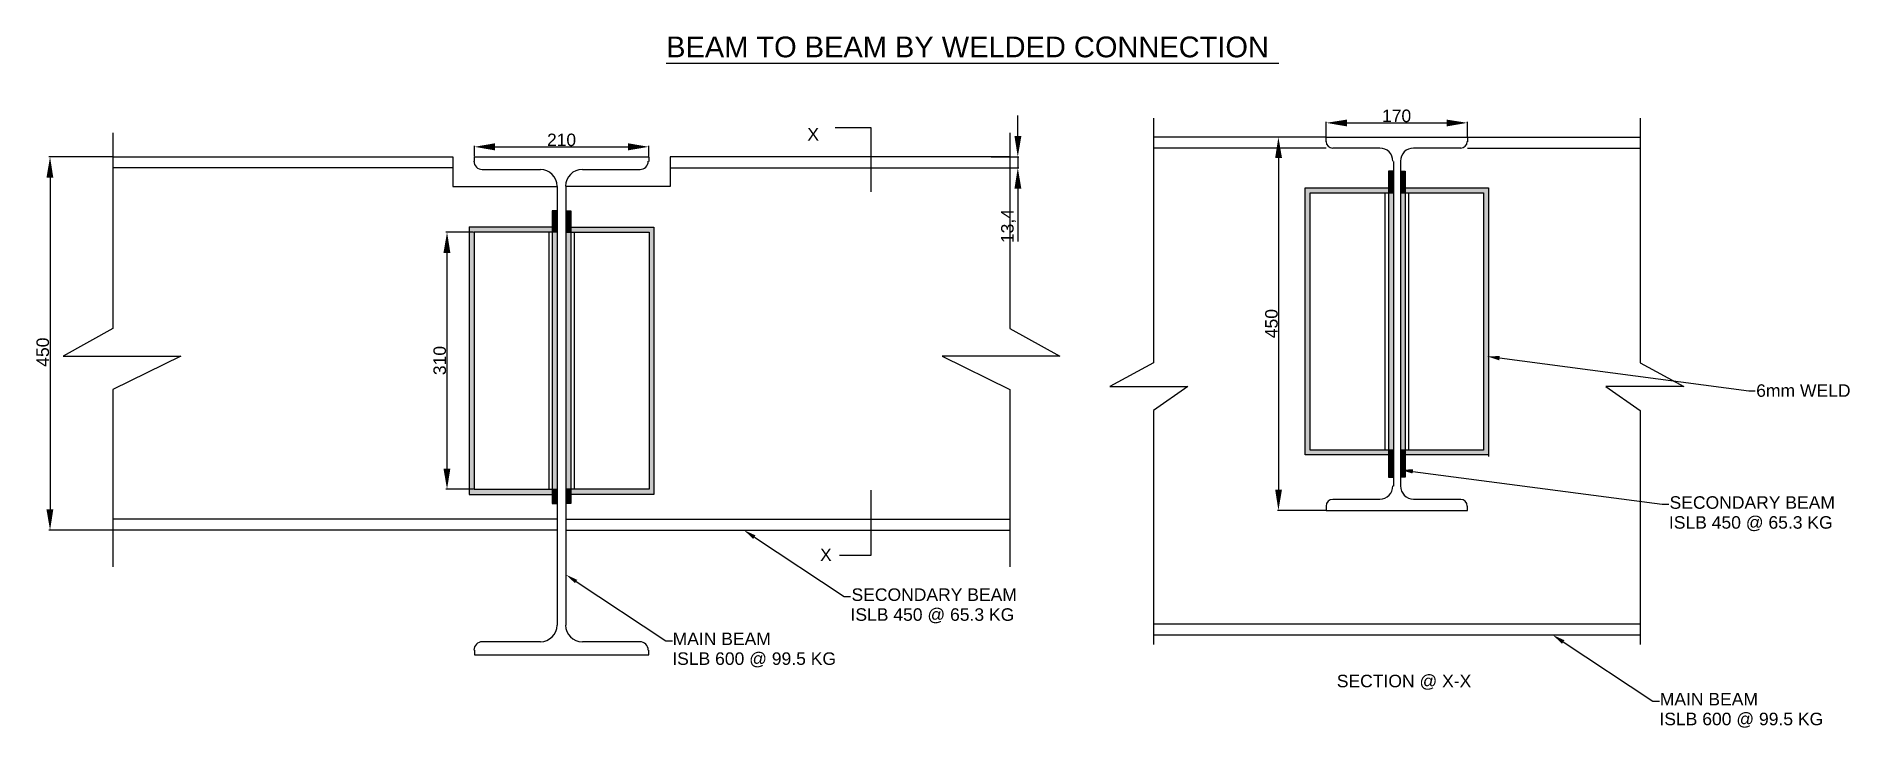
# Model space of a CAD drawing. Header units: millimetres. Extents: x 271 to 2455, y 674 to 1507.
import ezdxf

# ---------------------------------------------------------------- set-up
doc = ezdxf.new("R2010")
doc.units = ezdxf.units.MM
doc.layers.add('PDF_0', color=7, linetype='Continuous')
doc.layers.add('PDF_Text', color=7, linetype='Continuous')
doc.styles.add('PDF Arial-BoldMT', font='arial.ttf')
doc.styles.add('PDF ArialMT', font='arial.ttf')

msp = doc.modelspace()

# ---------------------------------------------------------------- linework, layer by layer
at = {"layer": 'PDF_0', "lineweight": 25}
for points in [[(1029.5, 1474.9), (1767, 1474.9)], [(1452.8, 1387), (1452.8, 1412)], [(1616.1, 1408.5), (1616.1, 1113.8), (1563.8, 1085.3), (1657.6, 1085.3), (1616.1, 1056.3), (1616.1, 774.5)], [(1824.1, 1386.2), (1824.1, 1404.2)], [(1849.1, 1403), (1969.1, 1403)], [(1994.1, 1386.2), (1994.1, 1404.2)], [(2202, 1408.5), (2202, 1113.8), (2254.8, 1085.3), (2161, 1085.3), (2202, 1056.3), (2202, 774.5)], [(363.1, 1390.9), (363.1, 1155.2), (303.3, 1122), (445.2, 1122), (363.1, 1081.7), (363.1, 867.9)], [(1233.1, 1397.2), (1275.7, 1397.2), (1275.7, 1319.8)], [(1443.4, 1390.9), (1443.4, 1155.2), (1503.6, 1122), (1361.7, 1122), (1443.4, 1081.7), (1443.4, 867.9)], [(1824.1, 1385.8), (1616.1, 1385.8)], [(1823.7, 1385.8), (1765.4, 1385.8)], [(1824.1, 1380.3), (1824.1, 1385.8), (1994.1, 1385.8), (1994.1, 1380.3)], [(1994.1, 1385.8), (2202, 1385.8)], [(362.3, 1362), (286.1, 1362)], [(363.1, 1362), (772.7, 1362), (772.7, 1326.4), (898.1, 1326.4), (898.1, 797.6)], [(798.5, 1362.8), (798.5, 1375.3)], [(798.5, 1356.5), (798.5, 1362), (1008.4, 1362), (1008.4, 1356.5)], [(823.5, 1374.1), (983.3, 1374.1)], [(1443.8, 1362), (1034.2, 1362), (1034.2, 1326.4), (908.7, 1326.4), (908.7, 797.6)], [(1008.4, 1362.8), (1008.4, 1375.3)], [(1420.7, 1362), (1453.9, 1362)], [(1452.8, 1362), (1452.8, 1348.7)], [(1824.1, 1372.5), (1616.1, 1372.5)], [(1766.6, 1360.8), (1766.6, 961)], [(1888.9, 1372.5), (1832.3, 1372.5)], [(1905, 1356.5), (1905, 965.3)], [(1913.6, 1356.5), (1913.6, 965.3)], [(1986.3, 1372.5), (1929.6, 1372.5)], [(1994.1, 1372.5), (2202, 1372.5)], [(287.6, 1337), (287.6, 937.1)], [(772.7, 1348.7), (363.1, 1348.7)], [(878.2, 1346.3), (808.2, 1346.3)], [(998.2, 1346.3), (928.6, 1346.3)], [(1034.2, 1348.7), (1443.8, 1348.7)], [(1420.7, 1348.7), (1453.9, 1348.7)], [(1905, 1344.8), (1899.1, 1344.8), (1899.1, 976.2), (1905, 976.2)], [(1913.6, 1344.8), (1919.4, 1344.8), (1919.4, 976.2), (1913.6, 976.2)], [(1452.8, 1323.7), (1452.8, 1260)], [(1905, 1002.8), (1799, 1002.8), (1799, 1324.5), (1905, 1324.5)], [(1905, 1008.7), (1804.9, 1008.7), (1804.9, 1318.6), (1905, 1318.6)], [(1894.8, 1318.6), (1894.8, 1008.7)], [(1913.6, 1324.5), (2019.5, 1324.5), (2019.5, 1000.8)], [(1913.6, 1318.6), (2013.6, 1318.6), (2013.6, 1008.7), (1913.6, 1008.7)], [(1923.3, 1318.6), (1923.3, 1008.7)], [(898.1, 1297.1), (892.3, 1297.1), (892.3, 944.2), (898.1, 944.2)], [(908.7, 1297.1), (914.6, 1297.1), (914.6, 944.2), (908.7, 944.2)], [(797.3, 1271.3), (764.1, 1271.3)], [(792.2, 1277.6), (792.2, 955.1), (898.1, 955.1)], [(898.1, 1277.2), (792.2, 1277.2)], [(898.1, 1271.3), (798.1, 1271.3), (798.1, 961.4), (898.1, 961.4)], [(888, 1271.3), (888, 961.4)], [(908.7, 1277.2), (1014.6, 1277.2), (1014.6, 955.1), (908.7, 955.1)], [(908.7, 1271.3), (1008.8, 1271.3), (1008.8, 961.4), (908.7, 961.4)], [(918.5, 1271.3), (918.5, 961.4)], [(765.6, 986.4), (765.6, 1246.3)], [(2032.8, 1119.7), (2332.9, 1080.2), (2340.8, 1080.2)], [(2019.5, 1002.8), (1913.6, 1002.8)], [(1928.4, 982.9), (2228.6, 943.4), (2236.8, 943.4)], [(797.3, 961.4), (764.1, 961.4)], [(1275.7, 960.2), (1275.7, 881.6), (1238.2, 881.6)], [(1824.1, 941), (1824.1, 936), (1994.1, 936), (1994.1, 941)], [(1888.9, 949.2), (1832.3, 949.2)], [(1986.3, 949.2), (1929.6, 949.2)], [(898.1, 925.4), (363.1, 925.4)], [(908.7, 925.4), (1443.8, 925.4)], [(1823.7, 936), (1765.4, 936)], [(362.7, 912.1), (286.1, 912.1)], [(898.1, 912.1), (363.1, 912.1)], [(908.7, 912.1), (1443.8, 912.1)], [(1135.8, 903.9), (1243.7, 832.4), (1251.5, 832.4)], [(921.2, 850.4), (1029.1, 778.8), (1036.9, 778.8)], [(1616.1, 799.2), (2202, 799.2)], [(798.5, 767.5), (798.5, 762), (1008.4, 762), (1008.4, 767.5)], [(878.2, 777.7), (808.2, 777.7)], [(998.2, 777.7), (928.6, 777.7)], [(1616.1, 785.9), (2202, 785.9)], [(2109.4, 777.7), (2217.3, 706.1), (2225.5, 706.1)]]:
    msp.add_lwpolyline(points, dxfattribs=at)
for centre, radius, start, end in [((1832, 1380.6), 8.01, 180, 270), ((1986, 1380.6), 8.01, 270, 360), ((808, 1356.8), 9.97, 180, 270), ((997.9, 1356.8), 9.97, 270, 360), ((1888.7, 1356.8), 15.8, 0, 90), ((1929.4, 1356.8), 15.8, 90, 180), ((877.9, 1326.7), 20.1, 0, 90), ((928.4, 1326.7), 20.1, 90, 180), ((1888.7, 965.5), 15.8, 270, 360), ((1929.4, 965.5), 15.8, 180, 270), ((1832, 941.3), 8.01, 90, 180), ((1986, 941.3), 8.01, 0, 90), ((877.9, 797.8), 20.1, 270, 360), ((928.4, 797.8), 20.1, 180, 270), ((808, 767.7), 9.97, 90, 180), ((997.9, 767.7), 9.97, 0, 90)]:
    msp.add_arc(centre, radius, start, end, dxfattribs=at)
at = {"layer": 'PDF_0', "transparency": 33554559}
for points in [[(1849.1, 1406.9), (1849.1, 1398.7), (1824.1, 1403)], [(1969.1, 1406.9), (1969.1, 1398.7), (1994.1, 1403)], [(823.5, 1378.4), (823.5, 1369.8), (798.5, 1374.1)], [(983.3, 1378.4), (983.3, 1369.8), (1008.4, 1374.1)], [(1448.8, 1387), (1457.1, 1387), (1452.8, 1362)], [(1762.7, 1360.8), (1770.9, 1360.8), (1766.6, 1385.8)], [(283.3, 1337), (291.5, 1337), (287.6, 1362)], [(1448.8, 1323.7), (1457.1, 1323.7), (1452.8, 1348.7)], [(1905, 1344.8), (1899.1, 1344.8), (1905, 1324.5)], [(1899.1, 1344.8), (1905, 1324.5), (1899.1, 1324.5)], [(1919.4, 1344.8), (1913.6, 1344.8), (1919.4, 1324.5)], [(1913.6, 1344.8), (1919.4, 1324.5), (1913.6, 1324.5)], [(1899.1, 1324.5), (1799, 1324.5), (1899.1, 1318.6)], [(1799, 1324.5), (1899.1, 1318.6), (1799, 1318.6)], [(1804.9, 1318.6), (1799, 1318.6), (1804.9, 1008.7)], [(1799, 1318.6), (1804.9, 1008.7), (1799, 1008.7)], [(1905, 1324.5), (1899.1, 1324.5), (1905, 1318.6)], [(1899.1, 1324.5), (1905, 1318.6), (1899.1, 1318.6)], [(1905, 1318.6), (1899.1, 1318.6), (1905, 1008.7)], [(1899.1, 1318.6), (1905, 1008.7), (1899.1, 1008.7)], [(1919.4, 1324.5), (1913.6, 1324.5), (1919.4, 1318.6)], [(1913.6, 1324.5), (1919.4, 1318.6), (1913.6, 1318.6)], [(1919.4, 1318.6), (1913.6, 1318.6), (1919.4, 1008.7)], [(1913.6, 1318.6), (1919.4, 1008.7), (1913.6, 1008.7)], [(2019.5, 1324.5), (1919.4, 1324.5), (2019.5, 1318.6)], [(1919.4, 1324.5), (2019.5, 1318.6), (1919.4, 1318.6)], [(2019.5, 1318.6), (2013.6, 1318.6), (2019.5, 1008.7)], [(2013.6, 1318.6), (2019.5, 1008.7), (2013.6, 1008.7)], [(898.1, 1297.1), (892.3, 1297.1), (898.1, 1277.2)], [(892.3, 1297.1), (898.1, 1277.2), (892.3, 1277.2)], [(914.6, 1297.1), (908.7, 1297.1), (914.6, 1277.2)], [(908.7, 1297.1), (914.6, 1277.2), (908.7, 1277.2)], [(761.3, 1246.3), (769.6, 1246.3), (765.6, 1271.3)], [(892.3, 1277.2), (792.2, 1277.2), (892.3, 1271.3)], [(792.2, 1277.2), (892.3, 1271.3), (792.2, 1271.3)], [(798.1, 1271.3), (792.2, 1271.3), (798.1, 961.4)], [(792.2, 1271.3), (798.1, 961.4), (792.2, 961.4)], [(898.1, 1277.2), (892.3, 1277.2), (898.1, 1271.3)], [(892.3, 1277.2), (898.1, 1271.3), (892.3, 1271.3)], [(898.1, 1271.3), (892.3, 1271.3), (898.1, 961.4)], [(892.3, 1271.3), (898.1, 961.4), (892.3, 961.4)], [(914.6, 1277.2), (908.7, 1277.2), (914.6, 1271.3)], [(908.7, 1277.2), (914.6, 1271.3), (908.7, 1271.3)], [(914.6, 1271.3), (908.7, 1271.3), (914.6, 961.4)], [(908.7, 1271.3), (914.6, 961.4), (908.7, 961.4)], [(1014.6, 1277.2), (914.6, 1277.2), (1014.6, 1271.3)], [(914.6, 1277.2), (1014.6, 1271.3), (914.6, 1271.3)], [(1014.6, 1271.3), (1008.8, 1271.3), (1014.6, 961.4)], [(1008.8, 1271.3), (1014.6, 961.4), (1008.8, 961.4)], [(2032.4, 1116.9), (2017.9, 1121.6), (2033.2, 1122)], [(1899.1, 1008.7), (1799, 1008.7), (1899.1, 1002.8)], [(1799, 1008.7), (1899.1, 1002.8), (1799, 1002.8)], [(1905, 1008.7), (1899.1, 1008.7), (1905, 1002.8)], [(1899.1, 1008.7), (1905, 1002.8), (1899.1, 1002.8)], [(1919.4, 1008.7), (1913.6, 1008.7), (1919.4, 1002.8)], [(1913.6, 1008.7), (1919.4, 1002.8), (1913.6, 1002.8)], [(2019.5, 1008.7), (1919.4, 1008.7), (2019.5, 1002.8)], [(1919.4, 1008.7), (2019.5, 1002.8), (1919.4, 1002.8)], [(761.3, 986.4), (769.6, 986.4), (765.6, 961.4)], [(1905, 1002.8), (1899.1, 1002.8), (1905, 976.2)], [(1899.1, 1002.8), (1905, 976.2), (1899.1, 976.2)], [(1919.4, 1002.8), (1913.6, 1002.8), (1919.4, 976.2)], [(1913.6, 1002.8), (1919.4, 976.2), (1913.6, 976.2)], [(1928, 980.5), (1913.6, 984.8), (1928.8, 985.6)], [(892.3, 961.4), (792.2, 961.4), (892.3, 955.1)], [(792.2, 961.4), (892.3, 955.1), (792.2, 955.1)], [(898.1, 961.4), (892.3, 961.4), (898.1, 955.1)], [(892.3, 961.4), (898.1, 955.1), (892.3, 955.1)], [(914.6, 961.4), (908.7, 961.4), (914.6, 955.1)], [(908.7, 961.4), (914.6, 955.1), (908.7, 955.1)], [(1014.6, 961.4), (914.6, 961.4), (1014.6, 955.1)], [(914.6, 961.4), (1014.6, 955.1), (914.6, 955.1)], [(1762.7, 961), (1770.9, 961), (1766.6, 936)], [(898.1, 955.1), (892.3, 955.1), (898.1, 944.2)], [(892.3, 955.1), (898.1, 944.2), (892.3, 944.2)], [(914.6, 955.1), (908.7, 955.1), (914.6, 944.2)], [(908.7, 955.1), (914.6, 944.2), (908.7, 944.2)], [(283.3, 937.1), (291.5, 937.1), (287.6, 912.1)], [(1134.2, 901.6), (1123.3, 912.1), (1137, 905.9)], [(919.6, 848.4), (908.7, 858.6), (922.4, 852.3)], [(2108.2, 775.3), (2096.9, 785.9), (2110.9, 779.6)]]:
    msp.add_solid(points, dxfattribs=at)

# ---------------------------------------------------------------- texts
at = {"layer": 'PDF_Text', "attachment_point": 4}
for s, insert, char_height, style in [('BEAM TO BEAM BY WELDED CONNECTION', (1029.4, 1494.3), 25.004, 'PDF Arial-BoldMT'), ('170', (1891.3, 1411.3), 15.09, 'PDF ArialMT'), ('210', (886, 1382.4), 15, 'PDF ArialMT'), ('X', (1199.4, 1389.1), 15.1, 'PDF ArialMT'), ('6mm WELD', (2341.9, 1080.3), 15.09, 'PDF ArialMT'), ('SECONDARY BEAM', (2237.6, 945.4), 15.09, 'PDF ArialMT'), ('ISLB 450 @ 65.3 KG', (2236.8, 920), 15.09, 'PDF ArialMT'), ('X', (1214.7, 882.5), 15.1, 'PDF ArialMT'), ('SECONDARY BEAM', (1252.6, 834.4), 15.09, 'PDF ArialMT'), ('ISLB 450 @ 65.3 KG', (1251.4, 809), 15.09, 'PDF ArialMT'), ('MAIN BEAM', (1037.2, 781.3), 15.09, 'PDF ArialMT'), ('ISLB 600 @ 99.5 KG', (1036.8, 755.9), 15.09, 'PDF ArialMT'), ('SECTION @ X-X', (1836.9, 728.9), 15.09, 'PDF ArialMT'), ('MAIN BEAM', (2225.8, 708.6), 15.09, 'PDF ArialMT'), ('ISLB 600 @ 99.5 KG', (2225.4, 683.2), 15.09, 'PDF ArialMT')]:
    msp.add_mtext(s, dxfattribs=dict(at, insert=insert, char_height=char_height, style=style))
at = {"layer": 'PDF_Text', "char_height": 15.09, "attachment_point": 4, "rotation": 90, "style": 'PDF ArialMT'}
for s, insert in [('13,4', (1441.7, 1258.1)), ('450', (1758.3, 1143.5)), ('450', (278.9, 1109.1)), ('310', (756.9, 1099))]:
    msp.add_mtext(s, dxfattribs=dict(at, insert=insert))

doc.saveas('drawing.dxf')
